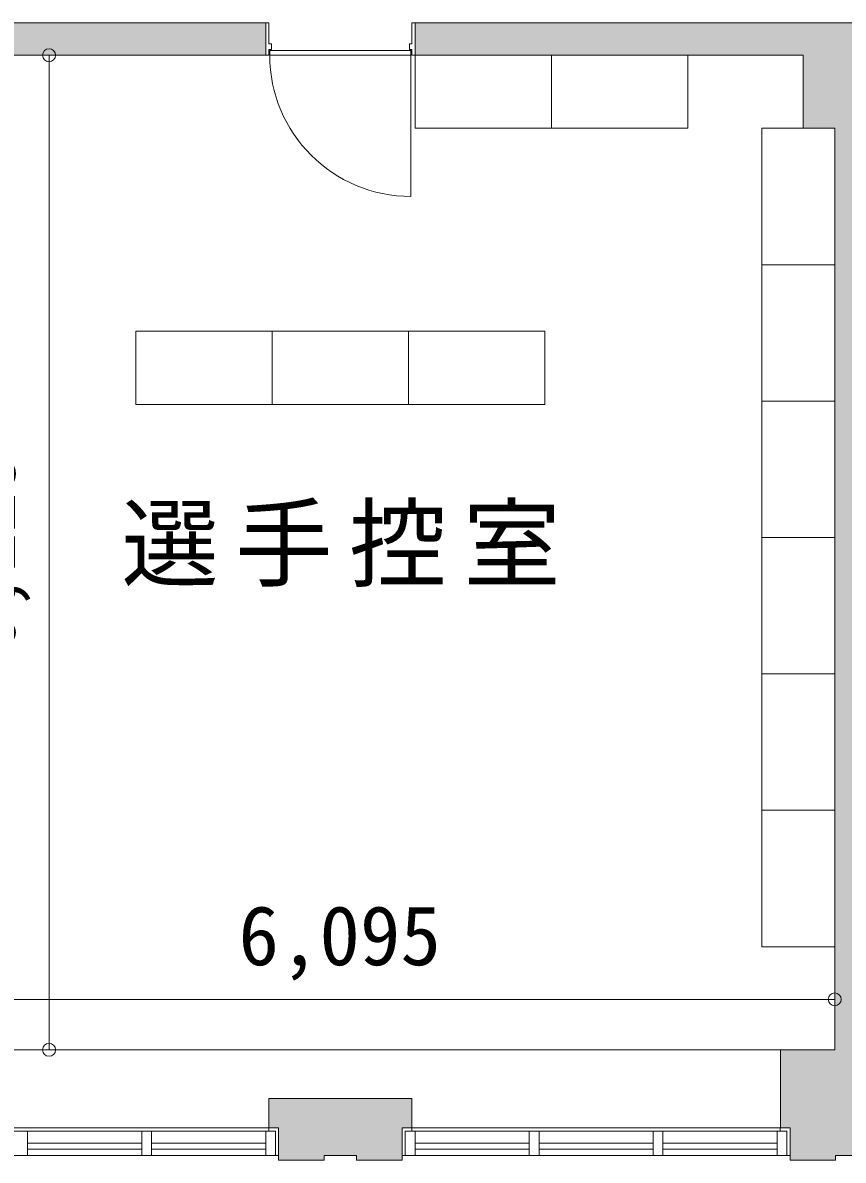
# Model space of a CAD drawing. Units: millimetres at full size, sheet at 1:200; details may follow other scales. Extents: x -96239 to 62349, y -170536 to 17264.
# Drawn here: x -522 to 4531, y -99246 to -92241 of the extents above; entities that cross this region are included whole.
import ezdxf
from ezdxf.enums import TextEntityAlignment as Align

# ---------------------------------------------------------------- set-up
doc = ezdxf.new("R2010")
doc.units = ezdxf.units.MM
doc.header["$LTSCALE"] = 200
doc.header["$PDMODE"] = 32
doc.header["$PDSIZE"] = 80
for name, color, linetype, lineweight in [('0-1_躯体', 7, 'Continuous', 9), ('0-2_建具', 7, 'Continuous', 9), ('0-5_設備機器', 7, 'Continuous', 9), ('0-6_寸法', 4, 'Continuous', 5)]:
    doc.layers.add(name, color=color, linetype=linetype, lineweight=lineweight)
doc.layers.add('0-4_室名', color=7, linetype='Continuous')
doc.styles.add('ＭＳ ゴシック', font='')
doc.styles.add('ＭＳ Ｐゴシック', font='')
doc.styles.get('ＭＳ ゴシック').set_extended_font_data('MS Gothic')
doc.styles.get('ＭＳ Ｐゴシック').set_extended_font_data('MS PGothic')

msp = doc.modelspace()

# ---------------------------------------------------------------- linework, layer by layer
at = {"layer": '0-1_躯体'}
for p, q in [((1893.9, -92241.2), (1893.9, -92441.2)), ((1894.3, -92241.2), (2583.9, -92241.2)), ((2312.4, -92241.2), (6713.9, -92241.2)), ((4283.9, -92441.2), (1894.5, -92441.2)), ((4283.9, -92441.2), (4283.9, -92891.2)), ((4478.9, -92891.2), (4283.9, -92891.2)), ((4478.9, -95505.7), (4478.9, -92891.2)), ((4143.9, -98566.2), (4143.9, -99046.2)), ((993.9, -98866.2), (993.9, -99046.2)), ((1873.9, -98866.2), (993.9, -98866.2)), ((1873.9, -98866.2), (1873.9, -99046.2)), ((1053.9, -99046.2), (-1336.1, -99046.2)), ((1053.9, -99046.2), (1053.9, -99246.2)), ((4203.9, -99246.2), (4203.9, -99046.2)), ((1333.9, -99246.2), (1053.9, -99246.2)), ((1333.9, -99246.2), (1333.9, -99216.2)), ((4203.9, -99246.2), (4483.9, -99246.2))]:
    msp.add_line(p, q, dxfattribs=at)
for points in [[(-3861.1, -92241.2), (973.9, -92241.2), (973.9, -92441.2), (-1301.1, -92441.2)], [(4478.9, -93513.9), (4478.9, -98566.2), (4143.9, -98566.2)], [(4203.9, -99046.2), (1813.9, -99046.2), (1813.9, -99246.2)], [(1813.9, -99246.2), (1533.9, -99246.2), (1533.9, -99216.2), (1333.9, -99216.2)], [(4483.9, -99246.2), (4483.9, -99216.2), (4683.9, -99216.2)]]:
    msp.add_lwpolyline(points, dxfattribs=at)
at = {"layer": '0-1_躯体', "color": 9}
for points in [[(973.9, -92241.2), (-3861.1, -92241.2), (973.9, -92411.2), (-3861.1, -92411.2)], [(4283.9, -92241.2), (1893.9, -92241.2), (4283.9, -92441.2), (1893.9, -92441.2)], [(4883.9, -92241.2), (4283.9, -92241.2), (4883.9, -92891.2), (4283.9, -92891.2)], [(973.9, -92441.2), (973.9, -92322.3), (-1307, -92441.2), (-1307, -92322.3)], [(4688.9, -92891.2), (4478.9, -92891.2), (4688.9, -98566.2), (4478.9, -98566.2)], [(5023.9, -98566.2), (4143.9, -98566.2), (5023.9, -99046.2), (4143.9, -99046.2)], [(1873.9, -98866.2), (993.9, -98866.2), (1873.9, -99046.2), (993.9, -99046.2)], [(1333.9, -99246.2), (1333.9, -99046.2), (1053.9, -99246.2), (1053.9, -99046.2)], [(1533.9, -99046.2), (1333.9, -99046.2), (1533.9, -99216.2), (1333.9, -99216.2)], [(1813.9, -99046.2), (1533.9, -99046.2), (1813.9, -99246.2), (1533.9, -99246.2)], [(4483.9, -99246.2), (4483.9, -99046.2), (4203.8, -99246.2), (4203.8, -99046.2)], [(4683.9, -99046.2), (4483.9, -99046.2), (4683.9, -99216.2), (4483.9, -99216.2)]]:
    msp.add_solid(points, dxfattribs=at)
at = {"layer": '0-2_建具'}
for p, q in [((973.9, -92441.2), (973.9, -92241.2)), ((973.9, -92241.2), (993.9, -92241.2)), ((993.9, -92371.2), (993.9, -92241.2)), ((1873.9, -92241.2), (1893.9, -92241.2)), ((1893.9, -92441.2), (1893.9, -92241.2)), ((1008.9, -92371.2), (993.9, -92371.2)), ((1008.9, -92406.2), (1008.9, -92371.2)), ((1858.9, -92406.2), (1858.9, -92371.2)), ((973.9, -92441.2), (993.9, -92441.2)), ((1868.9, -92411.2), (998.9, -92411.2)), ((998.9, -92441.2), (998.9, -92411.2)), ((1868.9, -92441.2), (998.9, -92441.2)), ((1873.9, -92406.2), (1858.9, -92406.2)), ((1868.9, -92441.2), (1868.9, -92411.2)), ((1873.9, -92441.2), (1873.9, -92406.2)), ((1893.9, -92441.2), (1873.9, -92441.2)), ((-1336, -99046.2), (1033.9, -99046.2)), ((1053.8, -99046.2), (993.8, -99046.2)), ((993.8, -99066.2), (993.8, -99046.2)), ((1053.8, -99046.2), (1053.8, -99216.2)), ((1814, -99046.2), (4183.9, -99046.2)), ((1814, -99046.2), (1814, -99216.2)), ((1873.9, -99046.2), (1873.9, -99066.2)), ((4203.8, -99046.2), (4143.8, -99046.2)), ((4143.8, -99066.2), (4143.8, -99046.2)), ((4203.8, -99046.2), (4203.8, -99216.2)), ((1033.9, -99066.2), (-1316.1, -99066.2)), ((-492.4, -99216.2), (-492.4, -99066.2)), ((210.9, -99216.2), (210.9, -99066.2)), ((270.9, -99216.2), (270.9, -99066.2)), ((973.9, -99216.2), (973.9, -99066.2)), ((1033.9, -99216.2), (1033.9, -99066.2)), ((1833.9, -99216.2), (1833.9, -99066.2)), ((4183.9, -99066.2), (1833.9, -99066.2)), ((1893.9, -99216.2), (1893.9, -99066.2)), ((2597.6, -99216.2), (2597.6, -99066.2)), ((2657.6, -99216.2), (2657.6, -99066.2)), ((3360.9, -99216.2), (3360.9, -99066.2)), ((3420.9, -99216.2), (3420.9, -99066.2)), ((4123.9, -99216.2), (4123.9, -99066.2)), ((4183.9, -99216.2), (4183.9, -99066.2)), ((-492.4, -99141.2), (210.9, -99141.2)), ((-492.4, -99178.7), (210.9, -99178.7)), ((973.9, -99141.2), (270.9, -99141.2)), ((973.9, -99178.7), (270.9, -99178.7)), ((1893.9, -99141.2), (2597.6, -99141.2)), ((1893.9, -99178.7), (2597.6, -99178.7)), ((2657.6, -99141.2), (3360.9, -99141.2)), ((2657.6, -99178.7), (3360.9, -99178.7)), ((4123.9, -99141.2), (3420.9, -99141.2)), ((4123.9, -99178.7), (3420.9, -99178.7)), ((-1300.8, -99216.2), (1053.8, -99216.2)), ((1849.2, -99216.2), (1814, -99216.2)), ((1849.2, -99216.2), (4203.8, -99216.2))]:
    msp.add_line(p, q, dxfattribs=at)
at = {"layer": '0-2_建具', "color": 4, "lineweight": 5}
msp.add_line((1868.9, -92441.2), (1868.9, -93311.2), dxfattribs=at)
at = {"layer": '0-2_建具'}
for points in [[(1858.9, -92371.2), (1873.9, -92371.2), (1873.9, -92241.2)], [(993.9, -92441.2), (993.9, -92406.2), (1008.9, -92406.2)]]:
    msp.add_lwpolyline(points, dxfattribs=at)
at = {"layer": '0-2_建具', "color": 4, "lineweight": 5}
msp.add_arc((1868.9, -92441.2), 870, 180, 270, dxfattribs=at)
at = {"layer": '0-5_設備機器', "color": 2, "lineweight": 5}
for p, q in [((3574.5, -92441.2), (3574.5, -92891.2)), ((1013.9, -94141.2), (1013.9, -94591.2)), ((1853.9, -94141.2), (1853.9, -94591.2)), ((2693.9, -94141.2), (2693.9, -94591.2)), ((1013.9, -94591.2), (1853.9, -94591.2)), ((1438.3, -94591.2), (1428.7, -94591.2))]:
    msp.add_line(p, q, dxfattribs=at)
at = {"layer": '0-5_設備機器'}
for p, q in [((4143.9, -98566.2), (-1286.1, -98566.2)), ((4143.9, -98566.2), (4143.9, -99046.2)), ((993.9, -98866.2), (1873.9, -98866.2)), ((1873.9, -99046.2), (1873.9, -98866.2)), ((-1286.1, -99046.2), (993.8, -99046.2)), ((1873.9, -99046.2), (4143.9, -99046.2))]:
    msp.add_line(p, q, dxfattribs=at)
at = {"layer": '0-5_設備機器', "color": 2, "lineweight": 5}
for points in [[(2734.5, -92891.2), (2734.5, -92441.2), (1894.5, -92441.2), (1894.5, -92891.2)], [(3574.5, -92891.2), (3574.5, -92441.2), (2734.5, -92441.2), (2734.5, -92891.2)], [(4028.9, -93731.2), (4478.9, -93731.2), (4478.9, -92891.2), (4028.9, -92891.2)], [(4028.9, -94571.2), (4478.9, -94571.2), (4478.9, -93731.2), (4028.9, -93731.2)], [(1013.9, -94591.2), (1013.9, -94141.2), (173.9, -94141.2), (173.9, -94591.2)], [(4028.9, -95411.2), (4478.9, -95411.2), (4478.9, -94571.2), (4028.9, -94571.2)], [(4028.9, -96251.2), (4478.9, -96251.2), (4478.9, -95411.2), (4028.9, -95411.2)], [(4028.9, -97091.2), (4478.9, -97091.2), (4478.9, -96251.2), (4028.9, -96251.2)], [(4028.9, -97931.2), (4478.9, -97931.2), (4478.9, -97091.2), (4028.9, -97091.2)]]:
    msp.add_lwpolyline(points, close=True, dxfattribs=at)
for points in [[(1853.9, -94591.2), (1853.9, -94141.2), (1013.9, -94141.2)], [(2693.9, -94141.2), (1853.9, -94141.2), (1853.9, -94591.2), (2693.9, -94591.2)]]:
    msp.add_lwpolyline(points, dxfattribs=at)
at = {"layer": '0-6_寸法'}
for p, q in [((-360.4, -92441.2), (-360.4, -98566.2)), ((-1616.1, -98255.3), (4478.9, -98255.3))]:
    msp.add_line(p, q, dxfattribs=at)
for p in [(-360.4, -92441.2), (4478.9, -98255.3), (-360.4, -98566.2)]:
    msp.add_point(p, dxfattribs=at)

# ---------------------------------------------------------------- texts
at = {"layer": '0-4_室名', "insert": (83.9, -95716.2), "char_height": 439.9, "attachment_point": 7, "style": 'ＭＳ Ｐゴシック'}
msp.add_mtext('\\T1.17;選手控室', dxfattribs=at)
at = {"layer": '0-6_寸法', "style": 'ＭＳ ゴシック'}
msp.add_text('6,125', height=366.6, rotation=90, dxfattribs=at).set_placement((-460.4, -96128.7), align=Align.BOTTOM_LEFT)
msp.add_text('6,095', height=366.6, dxfattribs=at).set_placement((806.4, -98155.3), align=Align.BOTTOM_LEFT)

doc.saveas('drawing.dxf')
